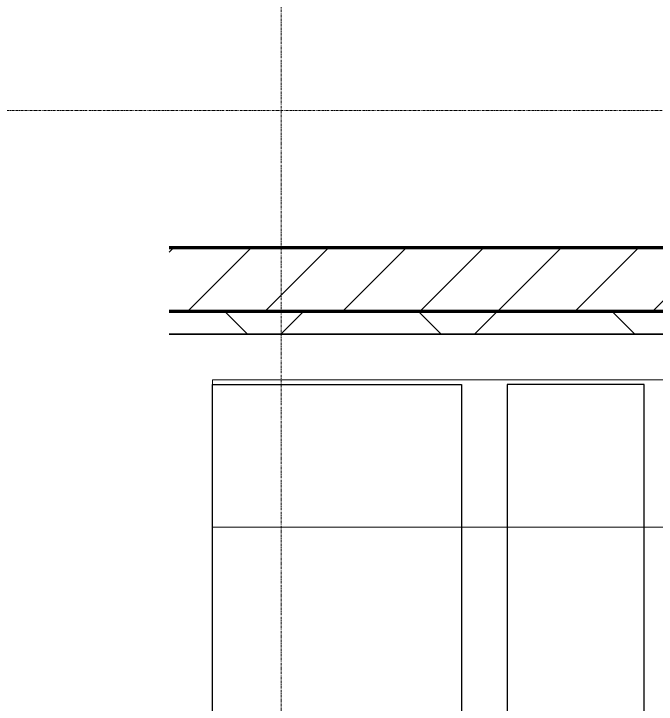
# Model space of a CAD drawing. Header units: millimetres. Extents: x -853432 to -773672, y -18171 to 22484.
# Drawn here: x -849713 to -848306, y 10894 to 12406 of the extents above; entities that cross this region are included whole.
import ezdxf
from ezdxf.xclip import XClip

# ---------------------------------------------------------------- set-up
doc = ezdxf.new("R2010")
doc.units = ezdxf.units.MM
doc.header["$XCLIPFRAME"] = 0
doc.linetypes.add('DPA_Grid _ Level 100', pattern=[10, 5.5, -1.6, 1.3, -1.6])
doc.layers.add('000 - WIPEOUT', color=250, linetype='Continuous')
doc.layers.add('A11_ALU.SOLID SHEET', color=2, linetype='Continuous')
for name, color, linetype, lineweight in [('A-GLAZ-CURT', 2, 'Continuous', 9), ('A-WALL', 5, 'Continuous', 35), ('A-WALL-FNSH', 2, 'Continuous', 35), ('A-WALL-PATT', 1, 'Continuous', 35), ('S-GRID', 251, 'Continuous', 9)]:
    doc.layers.add(name, color=color, linetype=linetype, lineweight=lineweight)

# ---------------------------------------------------------------- blocks, each defined once
blk = doc.blocks.new('*U2464')
at = {"layer": 'S-GRID', "linetype": 'DPA_Grid _ Level 100'}
for p, q in [((-13245, -21399.8), (-13245, 17622.8)), ((57000, 8615), (-16649.5, 8615))]:
    blk.add_line(p, q, dxfattribs=at)
blk = doc.blocks.new('System Panel - DPA-AR_Metal Ceiling Rectangular Panel-15987061-4251-01 ENLARGED CONCOURSE LEVEL - REFLECTED CEILING PLAN - SHEET 2')
at = {"layer": 'A-GLAZ-CURT'}
for p, q in [((-849277.4, 11281.4), (-849277.4, 11604)), ((-849277.4, 11604), (-847507.5, 11604)), ((-847507.5, 11604), (-849277.4, 11604)), ((-849277.4, 11604), (-849277.4, 11281.4)), ((-847507.5, 11604), (-847507.5, 11281.4)), ((-847507.5, 11281.4), (-847507.5, 11604)), ((-847507.5, 11281.4), (-849277.4, 11281.4)), ((-849277.4, 11281.4), (-847507.5, 11281.4))]:
    blk.add_line(p, q, dxfattribs=at)
blk = doc.blocks.new('*U634')
at = {"layer": 'A-GLAZ-CURT'}
blk.add_blockref('System Panel - DPA-AR_Metal Ceiling Rectangular Panel-15987061-4251-01 ENLARGED CONCOURSE LEVEL - REFLECTED CEILING PLAN - SHEET 2', (835882.4, -3579), dxfattribs=at)
blk = doc.blocks.new('*U1002')
at = {"color": 3}
blk.add_wipeout([(-1087.5, 3550), (1087.5, 3550), (1087.5, 3250), (-1087.5, 3250)], dxfattribs=at).dxf.layer = '000 - WIPEOUT'
at = {"layer": 'A11_ALU.SOLID SHEET', "color": 0, "linetype": 'ByBlock'}
blk.add_lwpolyline([(-1087.5, 3250), (1087.5, 3250), (1087.5, 3550), (-1087.5, 3550)], close=True, dxfattribs=at)
blk = doc.blocks.new('*U1213')
blk.add_lwpolyline([(-83950, 6309), (-96205.2, 6309), (-96205.2, 8125), (-104695, 8125), (-104695, 7050), (-108275, 7050), (-108275, 3850), (-101417.5, 3850), (-101417.5, 550), (-83950, 550)], close=True)
blk.add_lwpolyline([(-104595, 8015), (-104050, 8015), (-104050, 5840), (-104284.7, 5840), (-104284.7, 7050), (-104595, 7050), (-104595, 8015)])
at = {"layer": 'A11_ALU.SOLID SHEET', "color": 0, "linetype": 'ByBlock', "rotation": 90}
blk.add_blockref('*U1002', (-100400, 6927.5), dxfattribs=at)

msp = doc.modelspace()

# ---------------------------------------------------------------- hatches: boundary and pattern name
at = {"layer": 'A-WALL-PATT', "lineweight": 9}
h = msp.add_hatch(dxfattribs=at)
h.set_pattern_fill('FP_2', color=256, style=0, pattern_type=2)
h.set_pattern_definition([(45, (0, 0), (-84.852814, 84.852814), [])])
h.paths.add_polyline_path([(-840837.5, 11754), (-840837.5, 11894), (-849372.5, 11894), (-849372.5, 11754), (-844960.2, 11754)])

# ---------------------------------------------------------------- linework, layer by layer
at = {"layer": 'A-WALL', "color": 7, "lineweight": 70}
for p, q in [((-849372.5, 11894), (-840837.5, 11894)), ((-840837.5, 11754), (-849372.5, 11754))]:
    msp.add_line(p, q, dxfattribs=at)
at = {"layer": 'A-WALL-FNSH', "color": 250}
msp.add_line((-849372.5, 11754), (-840837.5, 11754), dxfattribs=at)

# ---------------------------------------------------------------- block references
at = {"layer": 'A11_ALU.SOLID SHEET'}
ref = msp.add_blockref('*U1213', (-744682.4, 3579), dxfattribs=at)
XClip(ref).set_block_clipping_path([(-104690.1238047112, -9620.0029952966), (-34092.6543255156, 14392.9971737705)])

# ---------------------------------------------------------------- next in the draw order: hatches: boundary and pattern name
at = {"layer": 'A-WALL-PATT', "lineweight": 9}
h = msp.add_hatch(dxfattribs=at)
h.set_pattern_fill('FP_4', color=256, style=0, pattern_type=2)
h.set_pattern_definition([(45, (0, 0), (-212.13203, 212.13203), []), (135, (0, 0), (-212.13203, -212.13203), [])])
h.paths.add_polyline_path([(-840837.5, 11704), (-840837.5, 11754), (-849372.5, 11753.7), (-849372.5, 11704), (-840887.5, 11704)])

# ---------------------------------------------------------------- next in the draw order: linework, layer by layer
at = {"layer": 'A-WALL-FNSH', "color": 250}
msp.add_line((-840887.5, 11704), (-849372.5, 11704), dxfattribs=at)

# ---------------------------------------------------------------- next in the draw order: block references
for name in ['*U2464', '*U634']:
    msp.add_blockref(name, (-835882.4, 3579))

doc.saveas('drawing.dxf')
